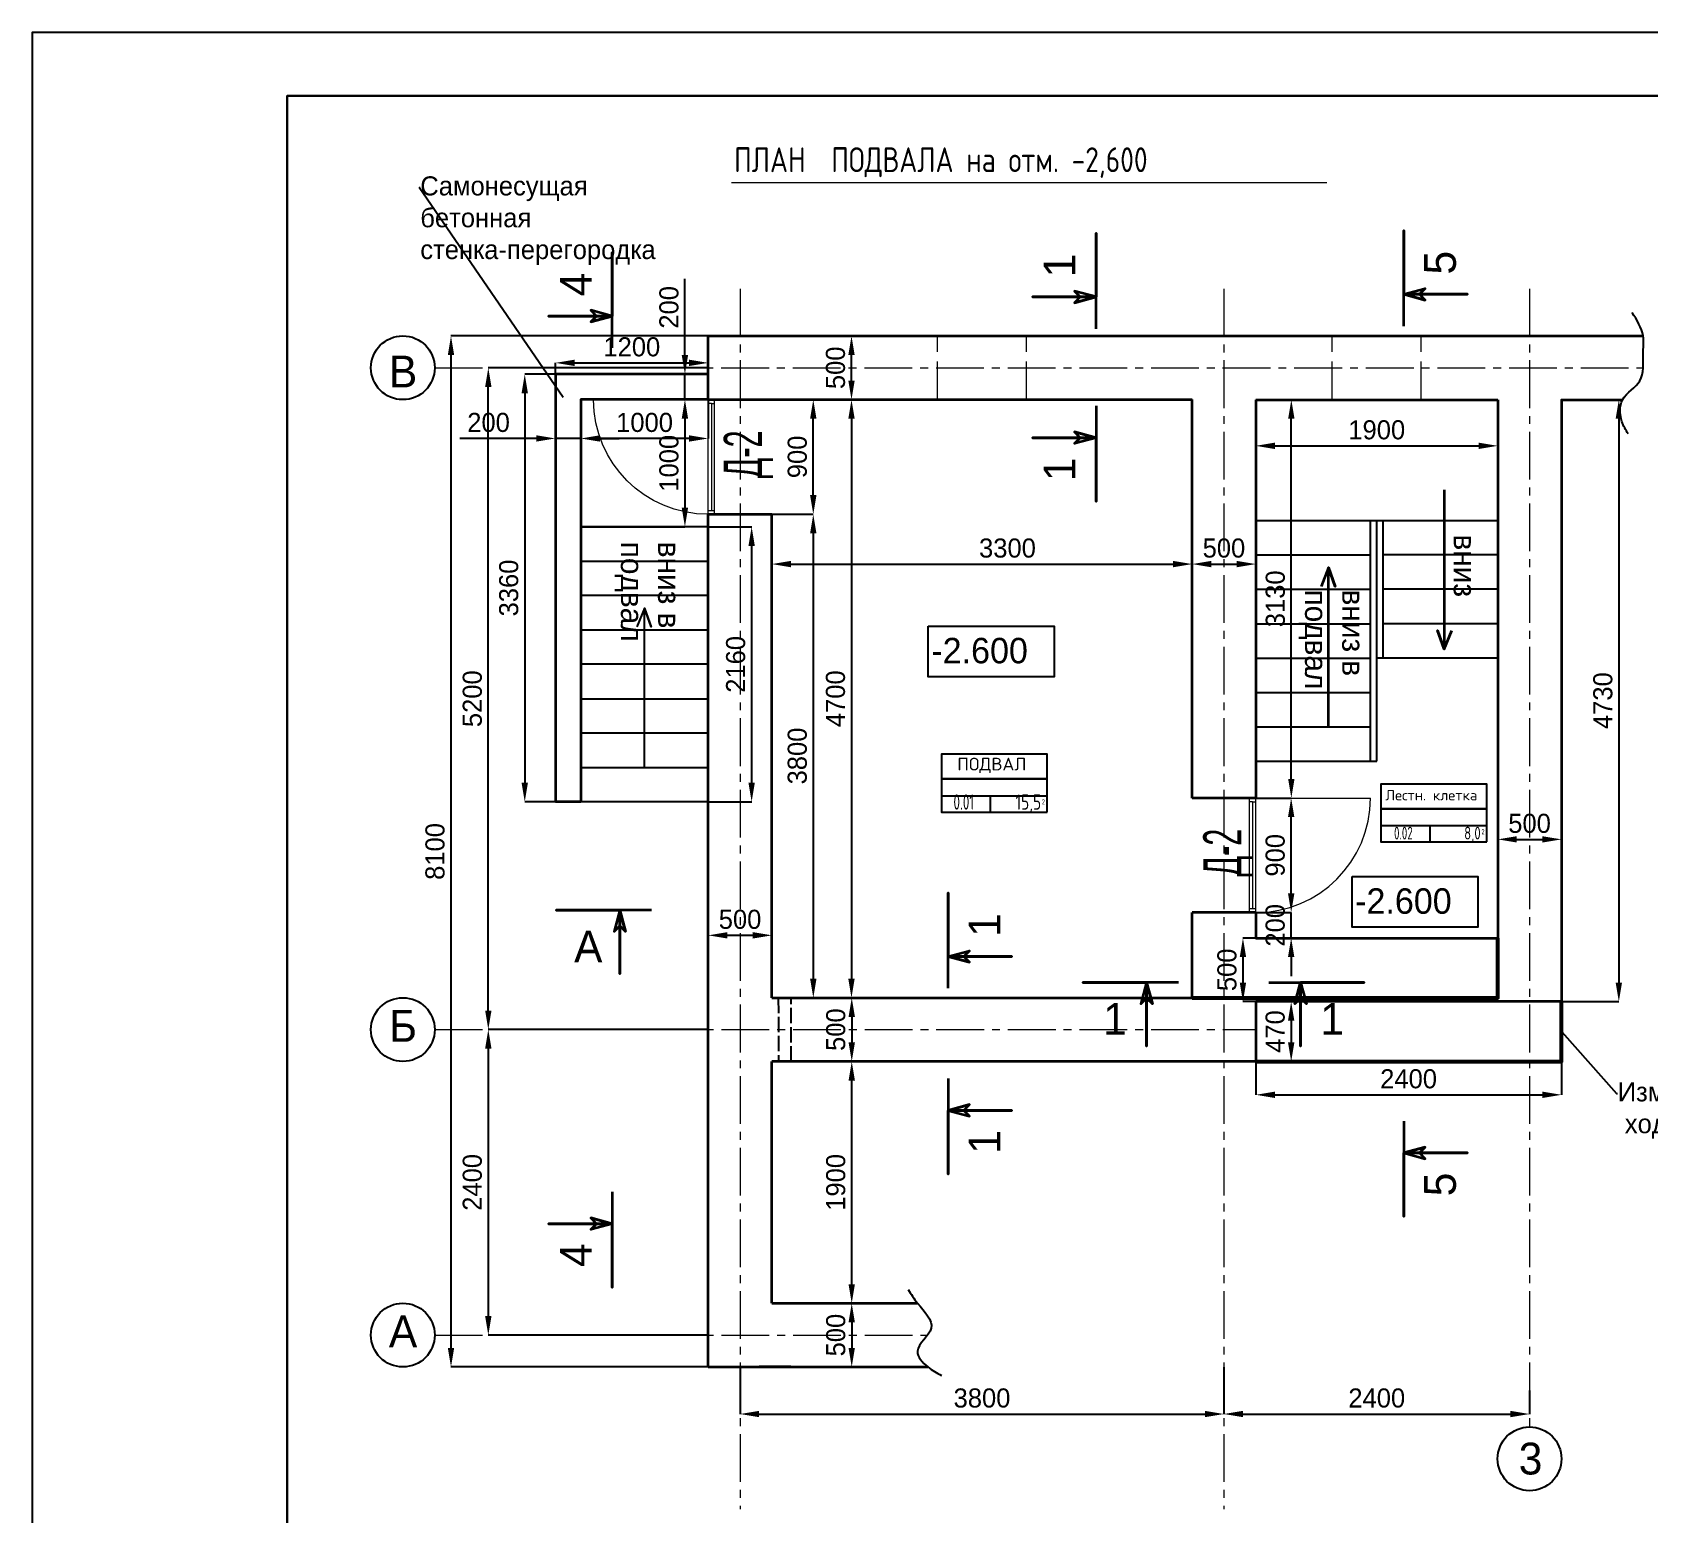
# Model space of a CAD drawing. Header units: millimetres. Extents: x 363119 to 453119, y -246250 to -184425.
# Drawn here: x 386119 to 398820, y -196072 to -184425 of the extents above; entities that cross this region are included whole.
import ezdxf
from ezdxf import colors
from ezdxf.entities.mleader import LeaderData, LeaderLine
from ezdxf.enums import TextEntityAlignment as Align
from ezdxf.math import Vec2, Vec3

# ---------------------------------------------------------------- set-up
doc = ezdxf.new("R2010")
doc.units = ezdxf.units.MM
doc.linetypes.add('ACAD_ISO02W100', pattern=[15, 12, -3])
doc.linetypes.add('CENTER2', pattern=[1.125, 0.75, -0.125, 0.125, -0.125])
for name, color, linetype in [('0 duvar', 2, 'Continuous'), ('AHSAP KAPI', 152, 'Continuous'), ('AKS', 252, 'CENTER2'), ('room_no', 7, 'Continuous'), ('Штамп', 222, 'Continuous')]:
    doc.layers.add(name, color=color, linetype=linetype)
doc.layers.add('ahsap', color=222, linetype='Continuous', lineweight=13)
doc.layers.add('Pencere No', color=7, linetype='Continuous', lineweight=13)
doc.styles.add('1', font='ARIALN.TTF', dxfattribs={"width": 0.7})
doc.styles.add('CYRILLIC', font='cyriltlc.shx')
doc.styles.add('ROMANS', font='romans', dxfattribs={"width": 0.75})
doc.styles.add('SPDS', font='SPDS.shx')
doc.styles.add('YAZI', font='romans.shx')
doc.dimstyles.new('ISO-25', dxfattribs={"dimtxt": 100, "dimasz": 2.5, "dimexe": 1.25, "dimexo": 0.625, "dimtad": 1, "dimdec": 0, "dimtxsty": 'Standard', "dimcen": 2.5, "dimadec": 0, "dimazin": 0, "dimtfac": 1, "dimtdec": 0, "dimtmove": 0, "dimatfit": 3, "dimfxl": 0, "dimarcsym": 0})

# ---------------------------------------------------------------- blocks, each defined once
blk = doc.blocks.new('*D208')
at = {"layer": 'ahsap', "color": 0, "lineweight": -2}
for p, q in [((391928, -192511), (392554, -192511)), ((392554, -194261), (392554, -192661)), ((391928, -194411), (392554, -194411))]:
    blk.add_line(p, q, dxfattribs=at)
at = {"layer": 'ahsap', "color": 0}
for points in [[(392529, -192661), (392579, -192661), (392554, -192511)], [(392529, -194261), (392579, -194261), (392554, -194411)]]:
    blk.add_solid(points, dxfattribs=at)
at = {"layer": 'DEFPOINTS', "color": 0}
for p in [(391928, -192511), (392554, -192511), (391927, -194411)]:
    blk.add_point(p, dxfattribs=at)
at = {"layer": 'ahsap', "color": 0, "insert": (392429, -193461), "char_height": 150, "attachment_point": 5, "rotation": 90}
blk.add_mtext('1900', dxfattribs=at)
blk = doc.blocks.new('*D209')
at = {"layer": 'ahsap', "color": 0, "lineweight": -2}
for p, q in [((391426, -187061), (389700, -187061)), ((389700, -192111), (389700, -187211)), ((391426, -192261), (389700, -192261))]:
    blk.add_line(p, q, dxfattribs=at)
at = {"layer": 'ahsap', "color": 0}
for points in [[(389675, -187211), (389725, -187211), (389700, -187061)], [(389675, -192111), (389725, -192111), (389700, -192261)]]:
    blk.add_solid(points, dxfattribs=at)
at = {"layer": 'DEFPOINTS', "color": 0}
for p in [(389700, -187061), (391427, -187061), (391427, -192261)]:
    blk.add_point(p, dxfattribs=at)
at = {"layer": 'ahsap', "color": 0, "insert": (389575, -189661), "char_height": 150, "attachment_point": 5, "rotation": 90}
blk.add_mtext('5200', dxfattribs=at)
blk = doc.blocks.new('*D212')
at = {"layer": 'ahsap', "color": 0, "lineweight": -2}
for p, q in [((391426, -186811), (389407, -186811)), ((389407, -186961), (389407, -194761)), ((391426, -194911), (389407, -194911))]:
    blk.add_line(p, q, dxfattribs=at)
at = {"layer": 'ahsap', "color": 0}
for points in [[(389382, -186961), (389432, -186961), (389407, -186811)], [(389382, -194761), (389432, -194761), (389407, -194911)]]:
    blk.add_solid(points, dxfattribs=at)
at = {"layer": 'DEFPOINTS', "color": 0}
for p in [(391427, -186811), (389407, -194911), (391427, -194911)]:
    blk.add_point(p, dxfattribs=at)
at = {"layer": 'ahsap', "color": 0, "insert": (389282, -190861), "char_height": 150, "attachment_point": 5, "rotation": 90}
blk.add_mtext('8100', dxfattribs=at)
blk = doc.blocks.new('*D210')
at = {"layer": 'ahsap', "color": 0, "lineweight": -2}
for p, q in [((392028, -187311), (392552, -187311)), ((392552, -187461), (392552, -191861)), ((392028, -192011), (392552, -192011))]:
    blk.add_line(p, q, dxfattribs=at)
at = {"layer": 'ahsap', "color": 0}
for points in [[(392527, -187461), (392577, -187461), (392552, -187311)], [(392527, -191861), (392577, -191861), (392552, -192011)]]:
    blk.add_solid(points, dxfattribs=at)
at = {"layer": 'DEFPOINTS', "color": 0}
for p in [(392027, -187311), (392027, -192011), (392552, -192011)]:
    blk.add_point(p, dxfattribs=at)
at = {"layer": 'ahsap', "color": 0, "insert": (392427, -189661), "char_height": 150, "attachment_point": 5, "rotation": 90}
blk.add_mtext('4700', dxfattribs=at)
blk = doc.blocks.new('*D211')
at = {"layer": 'ahsap', "color": 0, "lineweight": -2}
for p, q in [((391927, -188211), (391927, -188603)), ((395227, -188211), (395227, -188603)), ((392077, -188603), (395077, -188603))]:
    blk.add_line(p, q, dxfattribs=at)
at = {"layer": 'ahsap', "color": 0}
for points in [[(392077, -188578), (392077, -188628), (391927, -188603)], [(395077, -188578), (395077, -188628), (395227, -188603)]]:
    blk.add_solid(points, dxfattribs=at)
at = {"layer": 'DEFPOINTS', "color": 0}
for p in [(391927, -188211), (395227, -188211), (395227, -188603)]:
    blk.add_point(p, dxfattribs=at)
at = {"layer": 'ahsap', "color": 0, "insert": (393777, -188478), "char_height": 150, "attachment_point": 5}
blk.add_mtext('3300', dxfattribs=at)
blk = doc.blocks.new('*D213')
at = {"layer": 'ahsap', "color": 0, "lineweight": -2}
for p, q in [((391677, -194911), (391677, -195281)), ((395477, -194913), (395477, -195281)), ((391827, -195281), (395327, -195281))]:
    blk.add_line(p, q, dxfattribs=at)
at = {"layer": 'ahsap', "color": 0}
for points in [[(391827, -195256), (391827, -195306), (391677, -195281)], [(395327, -195256), (395327, -195306), (395477, -195281)]]:
    blk.add_solid(points, dxfattribs=at)
at = {"layer": 'DEFPOINTS', "color": 0}
for p in [(391677, -194911), (395477, -194912), (395477, -195281)]:
    blk.add_point(p, dxfattribs=at)
at = {"layer": 'ahsap', "color": 0, "insert": (393577, -195156), "char_height": 150, "attachment_point": 5}
blk.add_mtext('3800', dxfattribs=at)
blk = doc.blocks.new('*D214')
at = {"layer": 'ahsap', "color": 0, "lineweight": -2}
for p, q in [((391427, -191221), (391427, -191520)), ((391927, -191215), (391927, -191520)), ((391777, -191520), (391577, -191520))]:
    blk.add_line(p, q, dxfattribs=at)
at = {"layer": 'ahsap', "color": 0}
for points in [[(391577, -191495), (391577, -191545), (391427, -191520)], [(391777, -191495), (391777, -191545), (391927, -191520)]]:
    blk.add_solid(points, dxfattribs=at)
at = {"layer": 'DEFPOINTS', "color": 0}
for p in [(391427, -191221), (391927, -191214), (391427, -191520)]:
    blk.add_point(p, dxfattribs=at)
at = {"layer": 'ahsap', "color": 0, "insert": (391677, -191395), "char_height": 150, "attachment_point": 5}
blk.add_mtext('500', dxfattribs=at)
blk = doc.blocks.new('*D215')
at = {"layer": 'ahsap', "color": 0, "lineweight": -2}
for p, q in [((391928, -192011), (392554, -192011)), ((392554, -192161), (392554, -192361)), ((391928, -192511), (392554, -192511))]:
    blk.add_line(p, q, dxfattribs=at)
at = {"layer": 'ahsap', "color": 0}
for points in [[(392529, -192161), (392579, -192161), (392554, -192011)], [(392529, -192361), (392579, -192361), (392554, -192511)]]:
    blk.add_solid(points, dxfattribs=at)
at = {"layer": 'DEFPOINTS', "color": 0}
for p in [(391927, -192011), (391927, -192511), (392554, -192511)]:
    blk.add_point(p, dxfattribs=at)
at = {"layer": 'ahsap', "color": 0, "insert": (392429, -192261), "char_height": 150, "attachment_point": 5, "rotation": 90}
blk.add_mtext('500', dxfattribs=at)
blk = doc.blocks.new('*D216')
at = {"layer": 'ahsap', "color": 0, "lineweight": -2}
for p, q in [((392028, -194411), (392554, -194411)), ((392554, -194561), (392554, -194761)), ((391933, -194911), (392554, -194911))]:
    blk.add_line(p, q, dxfattribs=at)
at = {"layer": 'ahsap', "color": 0}
for points in [[(392529, -194561), (392579, -194561), (392554, -194411)], [(392529, -194761), (392579, -194761), (392554, -194911)]]:
    blk.add_solid(points, dxfattribs=at)
at = {"layer": 'DEFPOINTS', "color": 0}
for p in [(392028, -194411), (391932, -194911), (392554, -194911)]:
    blk.add_point(p, dxfattribs=at)
at = {"layer": 'ahsap', "color": 0, "insert": (392429, -194661), "char_height": 150, "attachment_point": 5, "rotation": 90}
blk.add_mtext('500', dxfattribs=at)
blk = doc.blocks.new('*D217')
at = {"layer": 'ahsap', "color": 0, "lineweight": -2}
for p, q in [((392028, -186811), (392552, -186811)), ((392552, -187161), (392552, -186961)), ((392028, -187311), (392552, -187311))]:
    blk.add_line(p, q, dxfattribs=at)
at = {"layer": 'ahsap', "color": 0}
for points in [[(392527, -186961), (392577, -186961), (392552, -186811)], [(392527, -187161), (392577, -187161), (392552, -187311)]]:
    blk.add_solid(points, dxfattribs=at)
at = {"layer": 'DEFPOINTS', "color": 0}
for p in [(392028, -186811), (392552, -186811), (392028, -187311)]:
    blk.add_point(p, dxfattribs=at)
at = {"layer": 'ahsap', "color": 0, "insert": (392427, -187061), "char_height": 150, "attachment_point": 5, "rotation": 90}
blk.add_mtext('500', dxfattribs=at)
blk = doc.blocks.new('*D218')
at = {"layer": 'ahsap', "color": 0, "lineweight": -2}
for p, q in [((391426, -192261), (389700, -192261)), ((389700, -192411), (389700, -194511)), ((391426, -194661), (389700, -194661))]:
    blk.add_line(p, q, dxfattribs=at)
at = {"layer": 'ahsap', "color": 0}
for points in [[(389675, -192411), (389725, -192411), (389700, -192261)], [(389675, -194511), (389725, -194511), (389700, -194661)]]:
    blk.add_solid(points, dxfattribs=at)
at = {"layer": 'DEFPOINTS', "color": 0}
for p in [(391426, -192261), (389700, -194661), (391426, -194661)]:
    blk.add_point(p, dxfattribs=at)
at = {"layer": 'ahsap', "color": 0, "insert": (389575, -193461), "char_height": 150, "attachment_point": 5, "rotation": 90}
blk.add_mtext('2400', dxfattribs=at)
blk = doc.blocks.new('*D219')
at = {"layer": 'ahsap', "color": 0, "lineweight": -2}
for p, q in [((390428, -187311), (391244, -187311)), ((391244, -187461), (391244, -188161)), ((390428, -188311), (391244, -188311))]:
    blk.add_line(p, q, dxfattribs=at)
at = {"layer": 'ahsap', "color": 0}
for points in [[(391219, -187461), (391269, -187461), (391244, -187311)], [(391219, -188161), (391269, -188161), (391244, -188311)]]:
    blk.add_solid(points, dxfattribs=at)
at = {"layer": 'DEFPOINTS', "color": 0}
for p in [(390427, -187311), (390427, -188311), (391244, -188311)]:
    blk.add_point(p, dxfattribs=at)
at = {"layer": 'ahsap', "color": 0, "insert": (391119, -187811), "char_height": 150, "attachment_point": 5, "rotation": 90}
blk.add_mtext('1000', dxfattribs=at)
blk = doc.blocks.new('*D220')
at = {"layer": 'ahsap', "color": 0, "lineweight": -2}
for p, q in [((390427, -187318), (390427, -187616)), ((391427, -187311), (391427, -187616)), ((391277, -187616), (390577, -187616))]:
    blk.add_line(p, q, dxfattribs=at)
at = {"layer": 'ahsap', "color": 0}
for points in [[(390577, -187591), (390577, -187641), (390427, -187616)], [(391277, -187591), (391277, -187641), (391427, -187616)]]:
    blk.add_solid(points, dxfattribs=at)
at = {"layer": 'DEFPOINTS', "color": 0}
for p in [(390427, -187318), (391427, -187311), (390427, -187616)]:
    blk.add_point(p, dxfattribs=at)
at = {"layer": 'ahsap', "color": 0, "insert": (390927, -187491), "char_height": 150, "attachment_point": 5}
blk.add_mtext('1000', dxfattribs=at)
blk = doc.blocks.new('*D221')
at = {"layer": 'ahsap', "color": 0, "lineweight": -2}
for p, q in [((391244, -186961), (391244, -186361)), ((391035, -187111), (391244, -187111)), ((391244, -187311), (391244, -187111)), ((391035, -187311), (391244, -187311)), ((391244, -187461), (391244, -187611))]:
    blk.add_line(p, q, dxfattribs=at)
at = {"layer": 'ahsap', "color": 0}
for points in [[(391219, -186961), (391269, -186961), (391244, -187111)], [(391219, -187461), (391269, -187461), (391244, -187311)]]:
    blk.add_solid(points, dxfattribs=at)
at = {"layer": 'DEFPOINTS', "color": 0}
for p in [(391034, -187111), (391244, -187111), (391034, -187311)]:
    blk.add_point(p, dxfattribs=at)
at = {"layer": 'ahsap', "color": 0, "insert": (391119, -186586), "char_height": 150, "attachment_point": 5, "rotation": 90}
blk.add_mtext('200', dxfattribs=at)
blk = doc.blocks.new('*D254')
at = {"layer": 'ahsap', "color": 0, "lineweight": -2}
for p, q in [((390226, -187111), (389986, -187111)), ((389986, -187261), (389986, -190321)), ((390226, -190471), (389986, -190471))]:
    blk.add_line(p, q, dxfattribs=at)
at = {"layer": 'ahsap', "color": 0}
for points in [[(389961, -187261), (390011, -187261), (389986, -187111)], [(389961, -190321), (390011, -190321), (389986, -190471)]]:
    blk.add_solid(points, dxfattribs=at)
at = {"layer": 'DEFPOINTS', "color": 0}
for p in [(390227, -187111), (389986, -190471), (390227, -190471)]:
    blk.add_point(p, dxfattribs=at)
at = {"layer": 'ahsap', "color": 0, "insert": (389861, -188791), "char_height": 150, "attachment_point": 5, "rotation": 90}
blk.add_mtext('3360', dxfattribs=at)
blk = doc.blocks.new('*D255')
at = {"layer": 'ahsap', "color": 0, "lineweight": -2}
for p, q in [((390227, -187319), (390227, -187617)), ((390427, -187319), (390427, -187617)), ((390077, -187616), (389477, -187616)), ((390427, -187616), (390227, -187616)), ((390577, -187616), (390727, -187616))]:
    blk.add_line(p, q, dxfattribs=at)
at = {"layer": 'ahsap', "color": 0}
for points in [[(390077, -187591), (390077, -187641), (390227, -187616)], [(390577, -187591), (390577, -187641), (390427, -187616)]]:
    blk.add_solid(points, dxfattribs=at)
at = {"layer": 'DEFPOINTS', "color": 0}
for p in [(390227, -187318), (390427, -187318), (390227, -187616)]:
    blk.add_point(p, dxfattribs=at)
at = {"layer": 'ahsap', "color": 0, "insert": (389702, -187491), "char_height": 150, "attachment_point": 5}
blk.add_mtext('200', dxfattribs=at)
blk = doc.blocks.new('*D256')
at = {"layer": 'ahsap', "color": 0, "lineweight": -2}
for p, q in [((391428, -188311), (391769, -188311)), ((391768, -188461), (391768, -190321)), ((391428, -190471), (391769, -190471))]:
    blk.add_line(p, q, dxfattribs=at)
at = {"layer": 'ahsap', "color": 0}
for points in [[(391743, -188461), (391793, -188461), (391768, -188311)], [(391743, -190321), (391793, -190321), (391768, -190471)]]:
    blk.add_solid(points, dxfattribs=at)
at = {"layer": 'DEFPOINTS', "color": 0}
for p in [(391427, -188311), (391427, -190471), (391768, -190471)]:
    blk.add_point(p, dxfattribs=at)
at = {"layer": 'ahsap', "color": 0, "insert": (391643, -189391), "char_height": 150, "attachment_point": 5, "rotation": 90}
blk.add_mtext('2160', dxfattribs=at)
blk = doc.blocks.new('Дверь 900')
at = {"layer": 'AHSAP KAPI', "lineweight": 5}
for p, q in [((355709, -118407), (355709, -117507)), ((356609, -118407), (355709, -118407)), ((356609, -118457), (355709, -118457)), ((355739, -118432), (355739, -118407)), ((355739, -118432), (356579, -118432)), ((355739, -118432), (355739, -118457)), ((356579, -118407), (356579, -118457))]:
    blk.add_line(p, q, dxfattribs=at)
for points in [[(355709, -118457), (355709, -118407)], [(356609, -118457), (356609, -118407)]]:
    blk.add_lwpolyline(points, dxfattribs=at)
blk.add_arc((355709, -118407), 900, 0, 90, dxfattribs=at)
blk = doc.blocks.new('*D257')
at = {"layer": 'ahsap', "color": 0, "lineweight": -2}
for p, q in [((391928, -187311), (392252, -187311)), ((392252, -188061), (392252, -187461)), ((391928, -188211), (392252, -188211))]:
    blk.add_line(p, q, dxfattribs=at)
at = {"layer": 'ahsap', "color": 0}
for points in [[(392227, -187461), (392277, -187461), (392252, -187311)], [(392227, -188061), (392277, -188061), (392252, -188211)]]:
    blk.add_solid(points, dxfattribs=at)
at = {"layer": 'DEFPOINTS', "color": 0}
for p in [(391927, -187311), (392252, -187311), (391927, -188211)]:
    blk.add_point(p, dxfattribs=at)
at = {"layer": 'ahsap', "color": 0, "insert": (392127, -187761), "char_height": 150, "attachment_point": 5, "rotation": 90}
blk.add_mtext('900', dxfattribs=at)
blk = doc.blocks.new('*D258')
at = {"layer": 'ahsap', "color": 0, "lineweight": -2}
for p, q in [((391928, -188211), (392252, -188211)), ((392252, -188361), (392252, -191861)), ((391928, -192011), (392252, -192011))]:
    blk.add_line(p, q, dxfattribs=at)
at = {"layer": 'ahsap', "color": 0}
for points in [[(392227, -188361), (392277, -188361), (392252, -188211)], [(392227, -191861), (392277, -191861), (392252, -192011)]]:
    blk.add_solid(points, dxfattribs=at)
at = {"layer": 'DEFPOINTS', "color": 0}
for p in [(391927, -188211), (391927, -192011), (392252, -192011)]:
    blk.add_point(p, dxfattribs=at)
at = {"layer": 'ahsap', "color": 0, "insert": (392127, -190111), "char_height": 150, "attachment_point": 5, "rotation": 90}
blk.add_mtext('3800', dxfattribs=at)
blk = doc.blocks.new('roomno')
for p, q in [((1101, 344), (0, 344)), ((0, 344), (1101, 344)), ((1101, 166), (0, 166)), ((511, 0), (511, 166))]:
    blk.add_line(p, q)
blk.add_lwpolyline([(1101, 0), (1101, 602), (0, 602), (0, 0)], close=True)
at = {"style": 'CYRILLIC'}
for p in [(536, 499), (536, 374)]:
    blk.add_attdef('KOMNATA', text='', height=79.8, dxfattribs=at).set_placement(p, align=Align.CENTER)
at = {"style": 'ROMANS'}
for tag, width, p in [('LOBBY', 0.7, (533, 200)), ('001', 0.6, (233, 25))]:
    blk.add_attdef(tag, text='', height=108, dxfattribs=dict(at, width=width)).set_placement(p, align=Align.CENTER)
at = {"style": 'ROMANS', "width": 0.7}
blk.add_attdef('M', text='', height=108, dxfattribs=at).set_placement((1038, 25), align=Align.RIGHT)
blk.add_attdef('2', (1046, 79), '', height=53.9, dxfattribs=at)
blk = doc.blocks.new('*D320')
at = {"layer": 'ahsap', "color": 0, "lineweight": -2}
for p, q in [((395227, -188408), (395227, -188604)), ((395727, -188408), (395727, -188604)), ((395377, -188603), (395577, -188603))]:
    blk.add_line(p, q, dxfattribs=at)
at = {"layer": 'ahsap', "color": 0}
for points in [[(395377, -188578), (395377, -188628), (395227, -188603)], [(395577, -188578), (395577, -188628), (395727, -188603)]]:
    blk.add_solid(points, dxfattribs=at)
at = {"layer": 'DEFPOINTS', "color": 0}
for p in [(395227, -188407), (395727, -188407), (395727, -188603)]:
    blk.add_point(p, dxfattribs=at)
at = {"layer": 'ahsap', "color": 0, "insert": (395477, -188478), "char_height": 150, "attachment_point": 5}
blk.add_mtext('500', dxfattribs=at)
blk = doc.blocks.new('*D321')
at = {"layer": 'ahsap', "color": 0, "lineweight": -2}
for p, q in [((396005, -191191), (396005, -191041)), ((395728, -191341), (396005, -191341)), ((396005, -191541), (396005, -191341)), ((395728, -191541), (396005, -191541)), ((396005, -191691), (396005, -191841))]:
    blk.add_line(p, q, dxfattribs=at)
at = {"layer": 'ahsap', "color": 0}
for points in [[(395980, -191191), (396030, -191191), (396005, -191341)], [(395980, -191691), (396030, -191691), (396005, -191541)]]:
    blk.add_solid(points, dxfattribs=at)
at = {"layer": 'DEFPOINTS', "color": 0}
for p in [(395727, -191341), (396005, -191341), (395727, -191541)]:
    blk.add_point(p, dxfattribs=at)
at = {"layer": 'ahsap', "color": 0, "insert": (395880, -191441), "char_height": 150, "attachment_point": 5, "rotation": 90}
blk.add_mtext('200', dxfattribs=at)
blk = doc.blocks.new('*D322')
at = {"layer": 'ahsap', "color": 0, "lineweight": -2}
for p, q in [((395728, -190441), (396006, -190441)), ((396005, -191191), (396005, -190591)), ((395728, -191341), (396006, -191341))]:
    blk.add_line(p, q, dxfattribs=at)
at = {"layer": 'ahsap', "color": 0}
for points in [[(395980, -190591), (396030, -190591), (396005, -190441)], [(395980, -191191), (396030, -191191), (396005, -191341)]]:
    blk.add_solid(points, dxfattribs=at)
at = {"layer": 'DEFPOINTS', "color": 0}
for p in [(395727, -190441), (396005, -190441), (395727, -191341)]:
    blk.add_point(p, dxfattribs=at)
at = {"layer": 'ahsap', "color": 0, "insert": (395880, -190891), "char_height": 150, "attachment_point": 5, "rotation": 90}
blk.add_mtext('900', dxfattribs=at)
blk = doc.blocks.new('*D323')
at = {"layer": 'ahsap', "color": 0, "lineweight": -2}
for p, q in [((395728, -187311), (396006, -187311)), ((396006, -190291), (396006, -187461)), ((395728, -190441), (396006, -190441))]:
    blk.add_line(p, q, dxfattribs=at)
at = {"layer": 'ahsap', "color": 0}
for points in [[(395981, -187461), (396031, -187461), (396006, -187311)], [(395981, -190291), (396031, -190291), (396006, -190441)]]:
    blk.add_solid(points, dxfattribs=at)
at = {"layer": 'DEFPOINTS', "color": 0}
for p in [(395727, -187311), (396006, -187311), (395727, -190441)]:
    blk.add_point(p, dxfattribs=at)
at = {"layer": 'ahsap', "color": 0, "insert": (395881, -188876), "char_height": 150, "attachment_point": 5, "rotation": 90}
blk.add_mtext('3130', dxfattribs=at)
blk = doc.blocks.new('*D324')
at = {"layer": 'ahsap', "color": 0, "lineweight": -2}
for p, q in [((397627, -190716), (397627, -190766)), ((398127, -190716), (398127, -190766)), ((397777, -190766), (397977, -190766))]:
    blk.add_line(p, q, dxfattribs=at)
at = {"layer": 'ahsap', "color": 0}
for points in [[(397777, -190741), (397777, -190791), (397627, -190766)], [(397977, -190741), (397977, -190791), (398127, -190766)]]:
    blk.add_solid(points, dxfattribs=at)
at = {"layer": 'DEFPOINTS', "color": 0}
for p in [(397627, -190715), (398127, -190715), (398127, -190766)]:
    blk.add_point(p, dxfattribs=at)
at = {"layer": 'ahsap', "color": 0, "insert": (397877, -190641), "char_height": 150, "attachment_point": 5}
blk.add_mtext('500', dxfattribs=at)
blk = doc.blocks.new('*D325')
at = {"layer": 'ahsap', "color": 0, "lineweight": -2}
for p, q in [((390227, -187110), (390227, -187022)), ((390377, -187022), (391277, -187022)), ((391427, -187110), (391427, -187022))]:
    blk.add_line(p, q, dxfattribs=at)
at = {"layer": 'ahsap', "color": 0}
for points in [[(390377, -186997), (390377, -187047), (390227, -187022)], [(391277, -186997), (391277, -187047), (391427, -187022)]]:
    blk.add_solid(points, dxfattribs=at)
at = {"layer": 'DEFPOINTS', "color": 0}
for p in [(391427, -187022), (390227, -187111), (391427, -187111)]:
    blk.add_point(p, dxfattribs=at)
at = {"layer": 'ahsap', "color": 0, "insert": (390827, -186897), "char_height": 150, "attachment_point": 5}
blk.add_mtext('1200', dxfattribs=at)
blk = doc.blocks.new('*D326')
at = {"layer": 'ahsap', "color": 0, "lineweight": -2}
for p, q in [((398128, -187311), (398578, -187311)), ((398578, -187461), (398578, -191891)), ((398128, -192041), (398578, -192041))]:
    blk.add_line(p, q, dxfattribs=at)
at = {"layer": 'ahsap', "color": 0}
for points in [[(398553, -187461), (398603, -187461), (398578, -187311)], [(398553, -191891), (398603, -191891), (398578, -192041)]]:
    blk.add_solid(points, dxfattribs=at)
at = {"layer": 'DEFPOINTS', "color": 0}
for p in [(398127, -187311), (398127, -192041), (398578, -192041)]:
    blk.add_point(p, dxfattribs=at)
at = {"layer": 'ahsap', "color": 0, "insert": (398453, -189676), "char_height": 150, "attachment_point": 5, "rotation": 90}
blk.add_mtext('4730', dxfattribs=at)
blk = doc.blocks.new('*D327')
at = {"layer": 'ahsap', "color": 0, "lineweight": -2}
for p, q in [((395727, -192042), (395727, -192774)), ((398127, -192042), (398127, -192774)), ((395877, -192773), (397977, -192773))]:
    blk.add_line(p, q, dxfattribs=at)
at = {"layer": 'ahsap', "color": 0}
for points in [[(395877, -192748), (395877, -192798), (395727, -192773)], [(397977, -192748), (397977, -192798), (398127, -192773)]]:
    blk.add_solid(points, dxfattribs=at)
at = {"layer": 'DEFPOINTS', "color": 0}
for p in [(395727, -192041), (398127, -192041), (398127, -192773)]:
    blk.add_point(p, dxfattribs=at)
at = {"layer": 'ahsap', "color": 0, "insert": (396927, -192648), "char_height": 150, "attachment_point": 5}
blk.add_mtext('2400', dxfattribs=at)
blk = doc.blocks.new('*D332')
at = {"layer": 'ahsap', "color": 0, "lineweight": -2}
for p, q in [((395727, -187312), (395727, -187674)), ((397627, -187312), (397627, -187674)), ((395877, -187674), (397477, -187674))]:
    blk.add_line(p, q, dxfattribs=at)
at = {"layer": 'ahsap', "color": 0}
for points in [[(395877, -187649), (395877, -187699), (395727, -187674)], [(397477, -187649), (397477, -187699), (397627, -187674)]]:
    blk.add_solid(points, dxfattribs=at)
at = {"layer": 'DEFPOINTS', "color": 0}
for p in [(395727, -187311), (397627, -187311), (397627, -187674)]:
    blk.add_point(p, dxfattribs=at)
at = {"layer": 'ahsap', "color": 0, "insert": (396677, -187549), "char_height": 150, "attachment_point": 5}
blk.add_mtext('1900', dxfattribs=at)
blk = doc.blocks.new('*D333')
at = {"layer": 'ahsap', "color": 0, "lineweight": -2}
for p, q in [((395726, -191541), (395626, -191541)), ((395626, -191691), (395626, -191891)), ((395727, -192041), (395626, -192041))]:
    blk.add_line(p, q, dxfattribs=at)
at = {"layer": 'ahsap', "color": 0}
for points in [[(395601, -191691), (395651, -191691), (395626, -191541)], [(395601, -191891), (395651, -191891), (395626, -192041)]]:
    blk.add_solid(points, dxfattribs=at)
at = {"layer": 'DEFPOINTS', "color": 0}
for p in [(395727, -191541), (395626, -192041), (395728, -192041)]:
    blk.add_point(p, dxfattribs=at)
at = {"layer": 'ahsap', "color": 0, "insert": (395501, -191791), "char_height": 150, "attachment_point": 5, "rotation": 90}
blk.add_mtext('500', dxfattribs=at)
blk = doc.blocks.new('*D334')
at = {"layer": 'ahsap', "color": 0, "lineweight": -2}
for p, q in [((395728, -192041), (396006, -192041)), ((396005, -192191), (396005, -192361)), ((395728, -192511), (396006, -192511))]:
    blk.add_line(p, q, dxfattribs=at)
at = {"layer": 'ahsap', "color": 0}
for points in [[(395980, -192191), (396030, -192191), (396005, -192041)], [(395980, -192361), (396030, -192361), (396005, -192511)]]:
    blk.add_solid(points, dxfattribs=at)
at = {"layer": 'DEFPOINTS', "color": 0}
for p in [(395728, -192041), (395727, -192511), (396005, -192511)]:
    blk.add_point(p, dxfattribs=at)
at = {"layer": 'ahsap', "color": 0, "insert": (395880, -192276), "char_height": 150, "attachment_point": 5, "rotation": 90}
blk.add_mtext('470', dxfattribs=at)
blk = doc.blocks.new('*D335')
at = {"layer": 'ahsap', "color": 0, "lineweight": -2}
for p, q in [((395477, -195097), (395477, -195281)), ((397877, -195097), (397877, -195281)), ((395627, -195281), (397727, -195281))]:
    blk.add_line(p, q, dxfattribs=at)
at = {"layer": 'ahsap', "color": 0}
for points in [[(395627, -195256), (395627, -195306), (395477, -195281)], [(397727, -195256), (397727, -195306), (397877, -195281)]]:
    blk.add_solid(points, dxfattribs=at)
at = {"layer": 'DEFPOINTS', "color": 0}
for p in [(395477, -195097), (397877, -195097), (397877, -195281)]:
    blk.add_point(p, dxfattribs=at)
at = {"layer": 'ahsap', "color": 0, "insert": (396677, -195156), "char_height": 150, "attachment_point": 5}
blk.add_mtext('2400', dxfattribs=at)

msp = doc.modelspace()

# ---------------------------------------------------------------- linework, layer by layer
at = {"color": 0}
for p, q in [((397626.9, -187311.3), (397626.9, -191541.1)), ((395726.9, -188531.3), (396626.9, -188531.3)), ((397627.1, -188531.3), (396726.9, -188531.3)), ((395726.9, -188801.3), (396626.9, -188801.3)), ((397627.2, -188801.3), (396726.9, -188801.3)), ((395726.9, -189071.3), (396626.9, -189071.3)), ((397627.2, -189071.3), (396726.9, -189071.3)), ((395726.9, -189341.3), (396626.9, -189341.3)), ((397627.3, -189341.3), (396676.9, -189341.3)), ((395726.9, -189611.3), (396626.9, -189611.3)), ((395726.9, -189881.3), (396626.9, -189881.3)), ((395726.9, -190151.3), (396676.9, -190151.3))]:
    msp.add_line(p, q, dxfattribs=at)
for points in [[(395726.9, -187311.3), (395726.9, -188261.3), (397627.1, -188261.3)], [(391426.9, -188310.7), (390426.9, -188310.7), (390426.9, -188580.7), (391426.9, -188580.7), (391426.9, -188850.7), (390426.9, -188850.7)], [(396626.9, -190151.3), (396626.9, -188261.3)], [(396676.9, -190151.3), (396676.9, -188261.3)], [(396726.9, -189341.3), (396726.9, -188261.3)], [(390426.9, -188850.7), (390426.9, -189120.7), (391426.9, -189120.7), (391426.9, -189390.7), (390426.9, -189390.7), (390426.9, -189660.7), (391426.9, -189660.7), (391426.9, -189930.7), (390426.9, -189930.7), (390426.9, -190200.7), (391426.9, -190200.7), (391426.9, -190470.7), (390426.9, -190470.7), (390426.9, -190200.7)]]:
    msp.add_lwpolyline(points, dxfattribs=at)
at = {"color": 0, "lineweight": 35}
for points in [[(397206.2, -188020.6), (397206.2, -189270.8), (397155.2, -189124), (397206.2, -189270.8), (397265.7, -189124)], [(396299.1, -189881.3), (396299.1, -188631.1), (396350.1, -188777.9), (396299.1, -188631.1), (396239.6, -188777.9)]]:
    msp.add_lwpolyline(points, dxfattribs=at)
msp.add_lwpolyline([(390926.9, -190200.7), (390926.9, -188950.5), (390977.9, -189097.3), (390926.9, -188950.5), (390867.4, -189097.3)])
for points in [[(393155.2, -189090.9), (394144.1, -189090.9), (394144.1, -189489.4), (393155.2, -189489.4)], [(396483.2, -191058.5), (397472, -191058.5), (397472, -191457), (396483.2, -191457)]]:
    msp.add_lwpolyline(points, close=True)
at = {"color": 3, "lineweight": 53}
for points in [[(395226.9, -192010.7), (397626.9, -192010.7), (397626.9, -191541.1)], [(395726.9, -192510.7), (398126.9, -192510.7), (398126.9, -192041.1)]]:
    msp.add_lwpolyline(points, dxfattribs=at)
at = {"color": 0, "linetype": 'ACAD_ISO02W100', "ltscale": 10}
msp.add_lwpolyline([(392027.7, -192510.7), (392077.5, -192510.7), (392077.5, -192010.7), (391977.5, -192010.7), (391977.9, -192510.7), (392027.7, -192510.7)], dxfattribs=at)
at = {"color": 0}
for points in [[(398651.6, -187580.8), (398602.3, -187482.4), (398607.4, -187311.3), (398744, -187162.5), (398768.6, -186953.4), (398768.6, -186810.7), (398682.4, -186627.4)], [(392997, -194302.6), (393071.5, -194410.7), (393177.9, -194607.7), (393069.8, -194788.4), (393151.6, -194910.7), (393257.8, -194978.5)]]:
    msp.add_spline(points, degree=3, dxfattribs=at)
at = {"layer": 'ahsap', "color": 0}
msp.add_line((391610, -185603.9), (396284.1, -185603.9), dxfattribs=at)
at = {"layer": 'ahsap', "color": 0, "lineweight": 35}
for points in [[(394472.4, -186754.2), (394472.4, -186004.2), (394472.4, -186504.2), (394472.4, -186504.2), (393972.4, -186504.2), (394472.4, -186504.2), (394303.4, -186549.5), (394472.4, -186504.2), (394303.4, -186458.9), (394348.7, -186504.2), (394303.4, -186549.5)], [(396888.8, -186732.9), (396888.8, -185982.9), (396888.8, -186482.9), (396888.8, -186482.9), (397388.8, -186482.9), (396888.8, -186482.9), (397057.9, -186528.2), (396888.8, -186482.9), (397057.9, -186437.6), (397012.6, -186482.9), (397057.9, -186528.2)], [(390673.1, -186904.2), (390673.1, -186154.2), (390673.1, -186654.2), (390673.1, -186654.2), (390173.1, -186654.2), (390673.1, -186654.2), (390504.1, -186699.5), (390673.1, -186654.2), (390504.1, -186608.9), (390549.4, -186654.2), (390504.1, -186699.5)], [(391426.9, -186810.7), (398768.6, -186810.7)], [(391426.9, -187310.7), (391426.9, -186810.7)], [(391426.9, -187310.7), (391426.9, -187110.7), (390226.9, -187110.7), (390226.9, -190470.7)], [(391426.9, -187310.7), (390426.9, -187310.7), (390426.9, -190470.7)], [(391426.9, -187310.7), (391926.9, -187310.7)], [(391926.9, -187310.7), (391926.9, -187310.7), (395226.9, -187310.7)], [(395226.9, -190441.1), (395226.9, -187310.7)], [(395726.9, -187311.3), (395726.9, -190441.1)], [(395726.9, -187311.3), (397626.9, -187311.3)], [(398126.9, -187311.3), (398126.9, -187311.3), (398126.9, -191541.1), (398126.9, -192041.1), (395726.9, -192041.1)], [(397626.9, -187311.3), (397626.9, -191541.1)], [(398126.9, -187311.3), (398607.4, -187311.3)], [(394472.4, -187360.4), (394472.4, -188110.4), (394472.4, -187610.4), (394472.4, -187610.4), (393972.4, -187610.4), (394472.4, -187610.4), (394303.4, -187565.1), (394472.4, -187610.4), (394303.4, -187655.7), (394348.7, -187610.4), (394303.4, -187565.1)], [(391426.9, -194910.7), (391426.9, -188210.7)], [(391426.9, -188210.7), (391926.9, -188210.7)], [(391926.9, -192010.7), (391926.9, -188210.7)], [(390426.9, -190470.7), (390226.9, -190470.7)], [(395726.9, -190441.1), (395226.9, -190441.1)], [(393310.6, -191935.8), (393310.6, -191185.8), (393310.6, -191685.8), (393310.6, -191685.8), (393810.6, -191685.8), (393310.6, -191685.8), (393479.7, -191731.1), (393310.6, -191685.8), (393479.7, -191640.5), (393434.4, -191685.8), (393479.7, -191731.1)], [(390982.6, -191322), (390232.6, -191322), (390732.6, -191322), (390732.6, -191322), (390732.6, -191822), (390732.6, -191322), (390777.9, -191491), (390732.6, -191322), (390687.3, -191491), (390732.6, -191445.7), (390777.9, -191491)], [(391926.9, -192010.7), (395226.9, -192010.7), (395226.9, -192010.7), (395226.9, -191341.1)], [(395726.9, -191341.1), (395226.9, -191341.1)], [(395727.5, -191341.1), (395727.5, -191541.1), (397626.9, -191541.1)], [(395119.6, -191889.9), (394369.6, -191889.9), (394869.6, -191889.9), (394869.6, -191889.9), (394869.6, -192389.9), (394869.6, -191889.9), (394914.9, -192058.9), (394869.6, -191889.9), (394824.3, -192058.9), (394869.6, -192013.6), (394914.9, -192058.9)], [(395829.3, -191889.9), (396579.3, -191889.9), (396079.3, -191889.9), (396079.3, -191889.9), (396079.3, -192389.9), (396079.3, -191889.9), (396034, -192058.9), (396079.3, -191889.9), (396124.6, -192058.9), (396079.3, -192013.6), (396034, -192058.9)], [(395726.9, -192041.1), (395726.9, -192510.7)], [(391926.9, -194410.7), (391926.9, -192510.7)], [(395726.9, -192510.7), (391926.9, -192510.7)], [(393310.6, -192645.5), (393310.6, -193395.5), (393310.6, -192895.5), (393310.6, -192895.5), (393810.6, -192895.5), (393310.6, -192895.5), (393479.7, -192850.2), (393310.6, -192895.5), (393479.7, -192940.8), (393434.4, -192895.5), (393479.7, -192850.2)], [(396888.8, -192979.7), (396888.8, -193729.7), (396888.8, -193229.7), (396888.8, -193229.7), (397388.8, -193229.7), (396888.8, -193229.7), (397057.9, -193184.4), (396888.8, -193229.7), (397057.9, -193275), (397012.6, -193229.7), (397057.9, -193184.4)], [(390673.1, -193535.8), (390673.1, -194285.8), (390673.1, -193785.8), (390673.1, -193785.8), (390173.1, -193785.8), (390673.1, -193785.8), (390504.1, -193740.5), (390673.1, -193785.8), (390504.1, -193831), (390549.4, -193785.8), (390504.1, -193740.5)], [(391926.9, -194410.7), (393071.5, -194410.7)], [(391426.9, -194910.7), (393151.6, -194910.7)]]:
    msp.add_lwpolyline(points, dxfattribs=at)
at = {"layer": 'ahsap', "color": 0, "linetype": 'ACAD_ISO02W100', "ltscale": 25}
for points in [[(393226.9, -187311.3), (393226.9, -187311.3), (393226.9, -186810.7)], [(393926.9, -187311.3), (393926.9, -187311.3), (393926.9, -186810.7)], [(396326.9, -187311.3), (396326.9, -187311.3), (396326.9, -186810.7)], [(397026.9, -187311.3), (397026.9, -187311.3), (397026.9, -186810.7)]]:
    msp.add_lwpolyline(points, dxfattribs=at)
at = {"layer": 'ahsap', "lineweight": 35}
msp.add_lwpolyline([(392076.9, -194910.7), (392076.9, -194910.7), (391826.9, -194910.7)], dxfattribs=at)
at = {"layer": 'AKS', "lineweight": 5, "ltscale": 500}
for p, q in [((391676.9, -186439.6), (391676.9, -196027.9)), ((395476.9, -186439.6), (395476.9, -196027.9)), ((397876.9, -186439.6), (397876.9, -195382.5)), ((389279.4, -187060.7), (398768.5, -187060.7)), ((389280.7, -192260.7), (395726.9, -192260.7)), ((389280.7, -194660.7), (393149.5, -194660.7))]:
    msp.add_line(p, q, dxfattribs=at)
at = {"layer": 'AKS', "color": 0, "linetype": 'Continuous'}
for centre in [(389028.9, -187060.7), (389028.9, -192260.7), (389028.9, -194660.7), (397876.9, -195633)]:
    msp.add_circle(centre, 250.5, dxfattribs=at)
at = {"layer": 'Штамп', "color": 0}
msp.add_lwpolyline([(407119.3, -214125.1), (386119.3, -214125.1), (386119.3, -184425.1), (407119.3, -184425.1)], close=True, dxfattribs=at)
at = {"layer": 'Штамп', "color": 0, "lineweight": 30}
msp.add_lwpolyline([(388119.3, -213625.1), (388119.3, -184925.1), (406619.3, -184925.1), (406619.3, -213625.1)], dxfattribs=at)

# ---------------------------------------------------------------- block references
at = {"layer": 'ahsap', "xscale": -1, "rotation": 90}
msp.add_blockref('Дверь 900', (273019.5, 168397.2), dxfattribs=at)
at = {"layer": 'ahsap', "rotation": 270}
msp.add_blockref('Дверь 900', (514134.3, 165267.4), dxfattribs=at)
at = {"layer": 'room_no'}
ref = msp.add_blockref('roomno', (393257.8, -190551.3), dxfattribs=dict(at, xscale=0.7552368622273207, yscale=0.7552368622273207, zscale=0.7552368621983202))
ref.add_attrib('KOMNATA', 'ПОДВАЛ', dxfattribs={"layer": '0', "height": 100, "style": 'YAZI'}).set_placement((393654.3, -190224.7), align=Align.CENTER)
ref.add_attrib('001', '0.01', dxfattribs={"layer": '0', "height": 120, "style": 'ROMANS', "width": 0.6}).set_placement((393434, -190532.7), align=Align.CENTER)
ref.add_attrib('2', '2', (394047.4, -190491.7), dxfattribs={"layer": '0', "height": 40.7, "style": 'ROMANS', "width": 0.7})
ref.add_attrib('M', '15,5', dxfattribs={"layer": '0', "height": 120, "style": 'ROMANS', "width": 0.7}).set_placement((394041.4, -190532.6), align=Align.RIGHT)
ref = msp.add_blockref('roomno', (396709.8, -190785.6), dxfattribs=dict(at, xscale=0.7552368622273207, yscale=0.7552368622273207, zscale=0.7552368621983202))
ref.add_attrib('KOMNATA', 'Лестн. клетка', dxfattribs={"layer": '0', "height": 80, "style": 'YAZI'}).set_placement((397106.3, -190459), align=Align.CENTER)
ref.add_attrib('001', '0.02', dxfattribs={"layer": '0', "height": 100, "style": 'ROMANS', "width": 0.6}).set_placement((396886, -190767), align=Align.CENTER)
ref.add_attrib('2', '2', (397499.4, -190726), dxfattribs={"layer": '0', "height": 40.7, "style": 'ROMANS', "width": 0.7})
ref.add_attrib('M', '8,0', dxfattribs={"layer": '0', "height": 100, "style": 'ROMANS', "width": 0.7}).set_placement((397493.3, -190766.9), align=Align.RIGHT)

# ---------------------------------------------------------------- texts
at = {"char_height": 175, "attachment_point": 1, "rotation": 270}
for s, width, insert in [('вниз в подвал', 1358.14, (391208.4, -188427.7)), ('вниз', 782.272, (397456.7, -188370.3)), ('вниз в подвал', 1358.14, (396580.6, -188802.9))]:
    msp.add_mtext_dynamic_manual_height_columns(s, width=width, gutter_width=12.5, heights=[0], dxfattribs=dict(at, insert=insert))
at = {"char_height": 200, "attachment_point": 1}
for insert in [(393179.1, -189182.8), (396507.1, -191150.4)]:
    msp.add_mtext_dynamic_manual_height_columns('-2.600', width=905.418, gutter_width=12.5, heights=[253.8], dxfattribs=dict(at, insert=insert))
at = {"layer": '0 duvar', "color": 0, "ltscale": 0.071429, "style": 'SPDS'}
msp.add_text('ПЛАН  ПОДВАЛА на отм. -2,600', height=195, dxfattribs=at).set_placement((391629.8, -185523.6))
at = {"layer": 'AKS', "color": 0}
for s, p in [('1', (394186.1, -186256.6)), ('5', (397175.2, -186235.3)), ('4', (390386.8, -186406.6)), ('1', (394186.1, -187858.1)), ('1', (393597, -191438.2)), ('1', (393597, -193143.1)), ('5', (397175.2, -193477.3)), ('4', (390386.8, -194033.4))]:
    msp.add_text(s, height=250, rotation=90, dxfattribs=at).set_placement(p, align=Align.MIDDLE)
for s, p in [('В', (389030.5, -187090.1)), ('А', (390485, -191608.3)), ('Б', (389030.5, -192231.4)), ('1', (394622, -192176.2)), ('1', (396327, -192176.2)), ('А', (389030.5, -194631.4)), ('3', (397884.8, -195630.9))]:
    msp.add_text(s, height=250, dxfattribs=at).set_placement(p, align=Align.MIDDLE)
at = {"layer": 'Pencere No', "style": '1', "width": 0.7}
for p in [(391849.2, -187929.4), (395614.4, -191058.7)]:
    msp.add_text('Д-2', height=300, rotation=90, dxfattribs=at).set_placement(p)

# ---------------------------------------------------------------- dimensions: what is measured, and where the dimension line sits
at = {"layer": 'ahsap', "color": 0}
for base, p1, p2, picture, middle in [((391243.7, -187110.7), (391033.9, -187310.7), (391033.9, -187110.7), '*D221', (391118.7, -186585.7)), ((389407.1, -194910.7), (391426.9, -186810.7), (391426.9, -194910.7), '*D212', (389282.1, -190860.7)), ((392552.1, -186810.7), (392027.5, -187310.7), (392027.5, -186810.7), '*D217', (392427.1, -187060.7)), ((389700.3, -187060.7), (391426.9, -192260.7), (391426.9, -187060.7), '*D209', (389575.3, -189660.7)), ((389986.4, -190470.7), (390226.9, -187110.7), (390226.9, -190470.7), '*D254', (389861.4, -188790.7)), ((391244, -188310.7), (390426.9, -187310.7), (390426.9, -188310.7), '*D219', (391119, -187810.7)), ((392251.9, -187310.7), (391926.9, -188210.7), (391926.9, -187310.7), '*D257', (392126.9, -187760.7)), ((392551.9, -192010.7), (392026.9, -187310.7), (392026.9, -192010.7), '*D210', (392426.9, -189660.7)), ((396005.7, -187311.3), (395726.9, -190441.1), (395726.9, -187311.3), '*D323', (395880.7, -188876.2)), ((398577.8, -192041.1), (398126.9, -187311.3), (398126.9, -192041.1), '*D326', (398452.8, -189676.2)), ((392251.9, -192010.7), (391926.9, -188210.7), (391926.9, -192010.7), '*D258', (392126.9, -190110.7)), ((391768.3, -190470.7), (391426.9, -188310.7), (391426.9, -190470.7), '*D256', (391643.3, -189390.7)), ((396005.4, -190441.1), (395726.9, -191340.7), (395726.9, -190441.1), '*D322', (395880.4, -190890.9)), ((395625.8, -192041.1), (395726.9, -191541.1), (395727.5, -192041.1), '*D333', (395500.8, -191791.1)), ((392554.1, -192510.7), (391926.9, -192010.7), (391926.9, -192510.7), '*D215', (392429.1, -192260.7)), ((389700.3, -194660.7), (391426.3, -192260.7), (391426.3, -194660.7), '*D218', (389575.3, -193460.7)), ((392553.9, -192510.7), (391926.9, -194410.7), (391927.5, -192510.7), '*D208', (392428.9, -193460.7)), ((392553.9, -194910.7), (392027.5, -194410.7), (391932.1, -194910.7), '*D216', (392428.9, -194660.7))]:
    dim = msp.add_linear_dim(base=base, p1=p1, p2=p2, angle=90, dimstyle='ISO-25', override={"dimtxt": 150, "dimasz": 150, "dimexe": 0.25, "dimgap": 50, "dimdle": 0.25, "dimfxl": 0.25}, dxfattribs=at)
    dim.commit()
    dim.dimension.update_dxf_attribs({"geometry": picture, "text_midpoint": middle})
for base, p1, p2, picture, middle in [((391426.9, -187021.9), (390226.9, -187110.7), (391426.9, -187110.7), '*D325', (390826.9, -186896.9)), ((390226.9, -187616.5), (390426.9, -187318.2), (390226.9, -187318.2), '*D255', (389701.9, -187491.5)), ((390426.9, -187616.2), (391426.9, -187310.7), (390426.9, -187317.6), '*D220', (390926.9, -187491.2)), ((397626.9, -187673.8), (395726.9, -187311.3), (397626.9, -187311.3), '*D332', (396676.9, -187548.8)), ((395726.9, -188603.3), (395226.9, -188407.3), (395726.9, -188407.3), '*D320', (395476.9, -188478.3)), ((398126.9, -190765.9), (397626.9, -190715.1), (398126.9, -190715.1), '*D324', (397876.9, -190640.9)), ((391426.9, -191519.8), (391926.9, -191214.3), (391426.9, -191220.5), '*D214', (391676.9, -191394.8)), ((398126.9, -192773.4), (395726.9, -192041.1), (398126.9, -192041.1), '*D327', (396926.9, -192648.4)), ((395476.9, -195280.9), (391676.9, -194910.7), (395476.9, -194912), '*D213', (393576.9, -195155.9)), ((397876.9, -195280.9), (395476.9, -195096.9), (397876.9, -195096.9), '*D335', (396676.9, -195155.9))]:
    dim = msp.add_linear_dim(base=base, p1=p1, p2=p2, dimstyle='ISO-25', override={"dimtxt": 150, "dimasz": 150, "dimexe": 0.25, "dimgap": 50, "dimdle": 0.25, "dimfxl": 0.25}, dxfattribs=at)
    dim.commit()
    dim.dimension.update_dxf_attribs({"geometry": picture, "text_midpoint": middle})
dim = msp.add_linear_dim(base=(395226.9, -188603), p1=(391926.9, -188210.7), p2=(395226.9, -188210.7), dimstyle='ISO-25', override={"dimtxt": 150, "dimasz": 150, "dimexe": 0.25, "dimgap": 50, "dimdle": 0.25, "dimfxl": 0.25}, dxfattribs=at)
dim.commit()
dim.dimension.update_dxf_attribs({"geometry": '*D211', "text_midpoint": (393776.9, -188603), "dimtype": 160})
for base, p1, p2, picture, middle in [((396005.2, -191341.1), (395726.9, -191541.1), (395726.9, -191341.1), '*D321', (396005.2, -191441.1)), ((396005.4, -192510.7), (395727.5, -192041.1), (395726.9, -192510.7), '*D334', (396005.4, -192275.9))]:
    dim = msp.add_linear_dim(base=base, p1=p1, p2=p2, angle=90, dimstyle='ISO-25', override={"dimtxt": 150, "dimasz": 150, "dimexe": 0.25, "dimgap": 50, "dimdle": 0.25, "dimfxl": 0.25}, dxfattribs=at)
    dim.commit()
    dim.dimension.update_dxf_attribs({"geometry": picture, "text_midpoint": middle, "dimtype": 160})

# ---------------------------------------------------------------- leaders
at = {"color": 0}
ml = msp.add_multileader_mtext('Standard', dxfattribs=at)
ml.set_content('Самонесущая \\Pбетонная \\Pстенка-перегородка')
ml.set_leader_properties()
ml.build(insert=Vec2(0, 0))
ctx = ml.context
ctx.base_point, ctx.char_height, ctx.plane_origin = Vec3(389163.9, -185644.1), 150, Vec3(397283.3, -191611.1)
notes = []
notes.append((ctx, [(0, (1, 1, 0), (389155.9, -185644.1), (1, 0), 8, [(1, [(390291.4, -187296.7)], 0, [])])]))
ctx.mtext.insert, ctx.mtext.flow_direction = Vec3(389165.9, -185556.6), 5
ml = msp.add_multileader_mtext('Standard', dxfattribs=at)
ml.set_content('Изменение по\\P ходу стр-ва')
ml.set_leader_properties()
ml.build(insert=Vec2(0, 0))
ctx = ml.context
ctx.base_point, ctx.char_height, ctx.plane_origin = Vec3(398567.2, -192762.2), 150, Vec3(398126.9, -192275.9)
notes.append((ctx, [(0, (1, 1, 0), (398559.2, -192762.2), (1, 0), 8, [(0, [(398126.9, -192275.9)], 0, [])])]))
ctx.mtext.insert, ctx.mtext.flow_direction = Vec3(398569.2, -192674.7), 5
for ctx, leaders in notes:
    for number, flags, end, landing, length, lines in leaders:
        leader = LeaderData()
        leader.index, (leader.has_last_leader_line, leader.has_dogleg_vector, leader.attachment_direction) = number, flags
        leader.last_leader_point, leader.dogleg_vector, leader.dogleg_length = Vec3(end), Vec3(landing), length
        for number, points, colour, breaks in lines:
            line = LeaderLine()
            line.index, line.vertices, line.color, line.breaks = number, Vec3.list(points), colors.encode_raw_color(colour), breaks
            leader.lines.append(line)
        ctx.leaders.append(leader)

doc.saveas('drawing.dxf')
